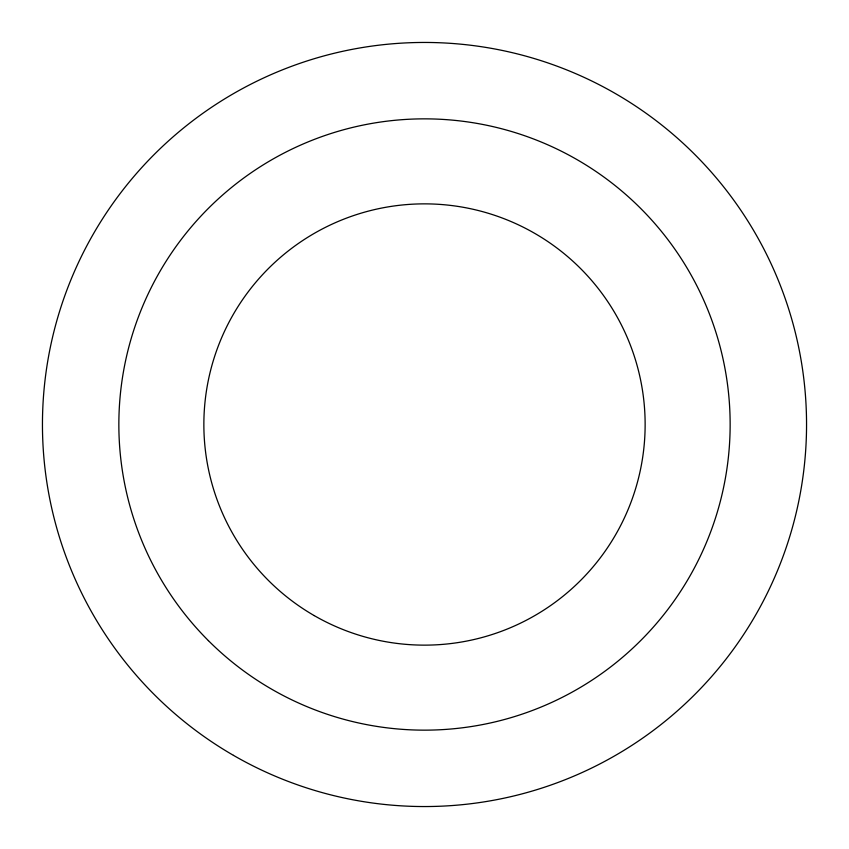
<?xml version="1.0" encoding="UTF-8"?>
<svg xmlns="http://www.w3.org/2000/svg" width="849" height="849" viewBox="0 0 849 849"><rect width="100%" height="100%" fill="white"/><g stroke="black" fill="none" stroke-linecap="round" stroke-linejoin="round"><path stroke-width="1.27" d="M233.475 755.366A382.05 382.05 0 0 0 806.55 424.5A382.05 382.05 0 0 0 233.475 93.634A382.05 382.05 0 0 0 233.475 755.366M208.376 640.624A305.64 305.64 0 0 0 719.729 503.606A305.64 305.64 0 0 0 345.394 129.271A305.64 305.64 0 0 0 208.376 640.624M314.183 615.578A220.634 220.634 0 0 0 645.134 424.5A220.634 220.634 0 0 0 314.183 233.422A220.634 220.634 0 0 0 314.183 615.578"/></g></svg>
